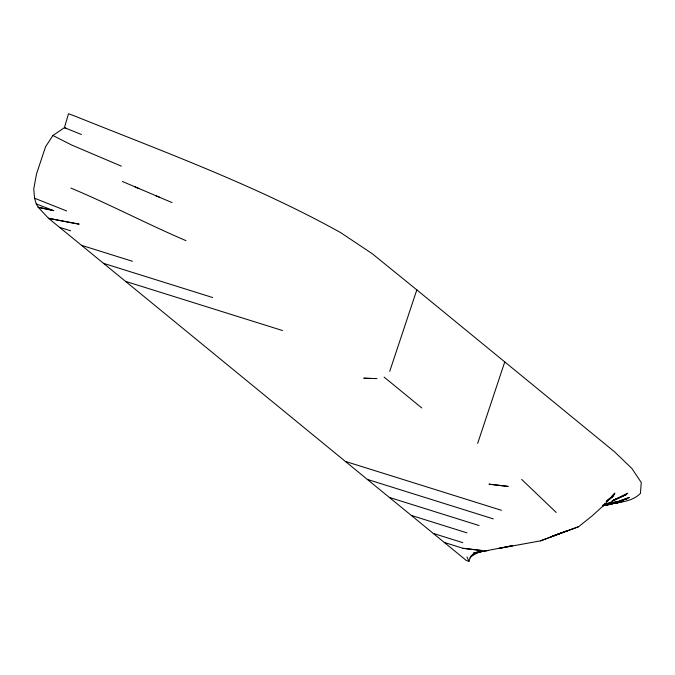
<?xml version="1.0" encoding="UTF-8"?>
<svg xmlns="http://www.w3.org/2000/svg" width="675" height="675" viewBox="0 0 675 675"><rect width="100%" height="100%" fill="white"/><g stroke="black" fill="none" stroke-linecap="round" stroke-linejoin="round"><path stroke-width="1.01" d="M389.72 371.351L416.821 289.879L372.178 253.657L340.816 232.715C255.842 185.465 164.253 151.985 74.25 115.855L68.504 113.721L64.42 127.659L52.912 135.506L45.554 146.762L36.517 173.922L33.75 188.924L34.552 198.231L36.264 203.951L38.213 207.276L48.533 218.312L466.273 560.444L468.956 561.279L470.644 556.192M477.664 443.374L504.765 361.91M470.078 557.888L473.546 554.31M609.322 498.842L607.922 500.268L614.064 494.699L606.209 501.584L613.221 496.294L606.876 501.103M612.124 495.982L614.917 493.113L604.37 504.807L592.076 515.945L578.585 526.719L540.447 540.877L499.07 548.395L512.637 545.645M473.462 554.285L471.108 556.352L477.276 552.69L472.137 554.825L480.322 551.787L473.158 553.289L512.603 545.653M604.108 504.934L609.837 502.639L627.758 493.265L613.609 500.226M612.115 500.892L626.214 494.64L613.82 500.099M618.789 497.956L613.448 500.133M540.447 540.877L562.039 532.735M604.842 504.2L618.511 501.491L629.488 497.424L615.71 502.462L604.783 504.2M553.618 535.739L578.585 526.719M612.892 503.432L627.345 498.606L615.71 502.462L604.749 504.174M602.961 505.322C615.229 502.2 630.99 503.111 640.448 493.366L641.25 482.498L631.859 468.433L614.697 451.938L416.821 289.879M623.067 500.977L602.665 505.794L619.793 501.803L606.369 505.102L610.082 504.411L603.821 505.001M602.665 505.794L607.618 504.664M609.601 504.217L616.545 502.639L602.868 505.634M603.053 505.626L613.28 503.466M604.741 504.065L618.511 501.491M602.665 505.347L606.994 504.596M609.01 504.242L621.084 502.124M605.483 504.849L607.492 504.495M488.168 550.538L476.187 552.386L484.253 551.163M609.517 504.056L617.827 502.959M603.965 504.993L610.082 504.411M370.356 378.405L363.757 378.219L376.945 378.599M463.042 548.311L482.271 550.589L463.042 548.311L444.285 542.438M53.671 210.617L38.213 207.276L53.671 210.617L36.264 203.951M59.527 227.315L70.647 230.799M81.506 245.32L132.435 261.276M103.494 263.334L212.709 297.54M125.483 281.34L282.538 330.539M345.347 461.405L501.458 510.308M367.335 479.41L493.298 518.873M389.315 497.416L479.098 525.538M411.303 515.422L466.923 532.845M433.291 533.427L462.772 542.666M65.981 128.258L64.42 127.659L81.456 134.494M34.552 198.231L66.597 210.921M70.917 188.089C109.822 204.365 147.201 224.083 185.996 240.654M121.365 166.16L71.651 145.024L52.912 135.506M134.764 186.739L159.637 197.319M122.344 181.465L138.915 188.511M155.495 195.556L172.057 202.593M384.109 377.097L421.799 407.97M521.632 479.393L556.225 512.468M468.956 561.279L466.982 556.959M567.413 530.719L550.977 536.768L567.413 530.719M498.58 485.291L488.978 484.161L508.199 486.43L498.58 485.291M64.505 221.442L48.533 218.312L79.144 224.159L64.505 221.442"/></g></svg>
